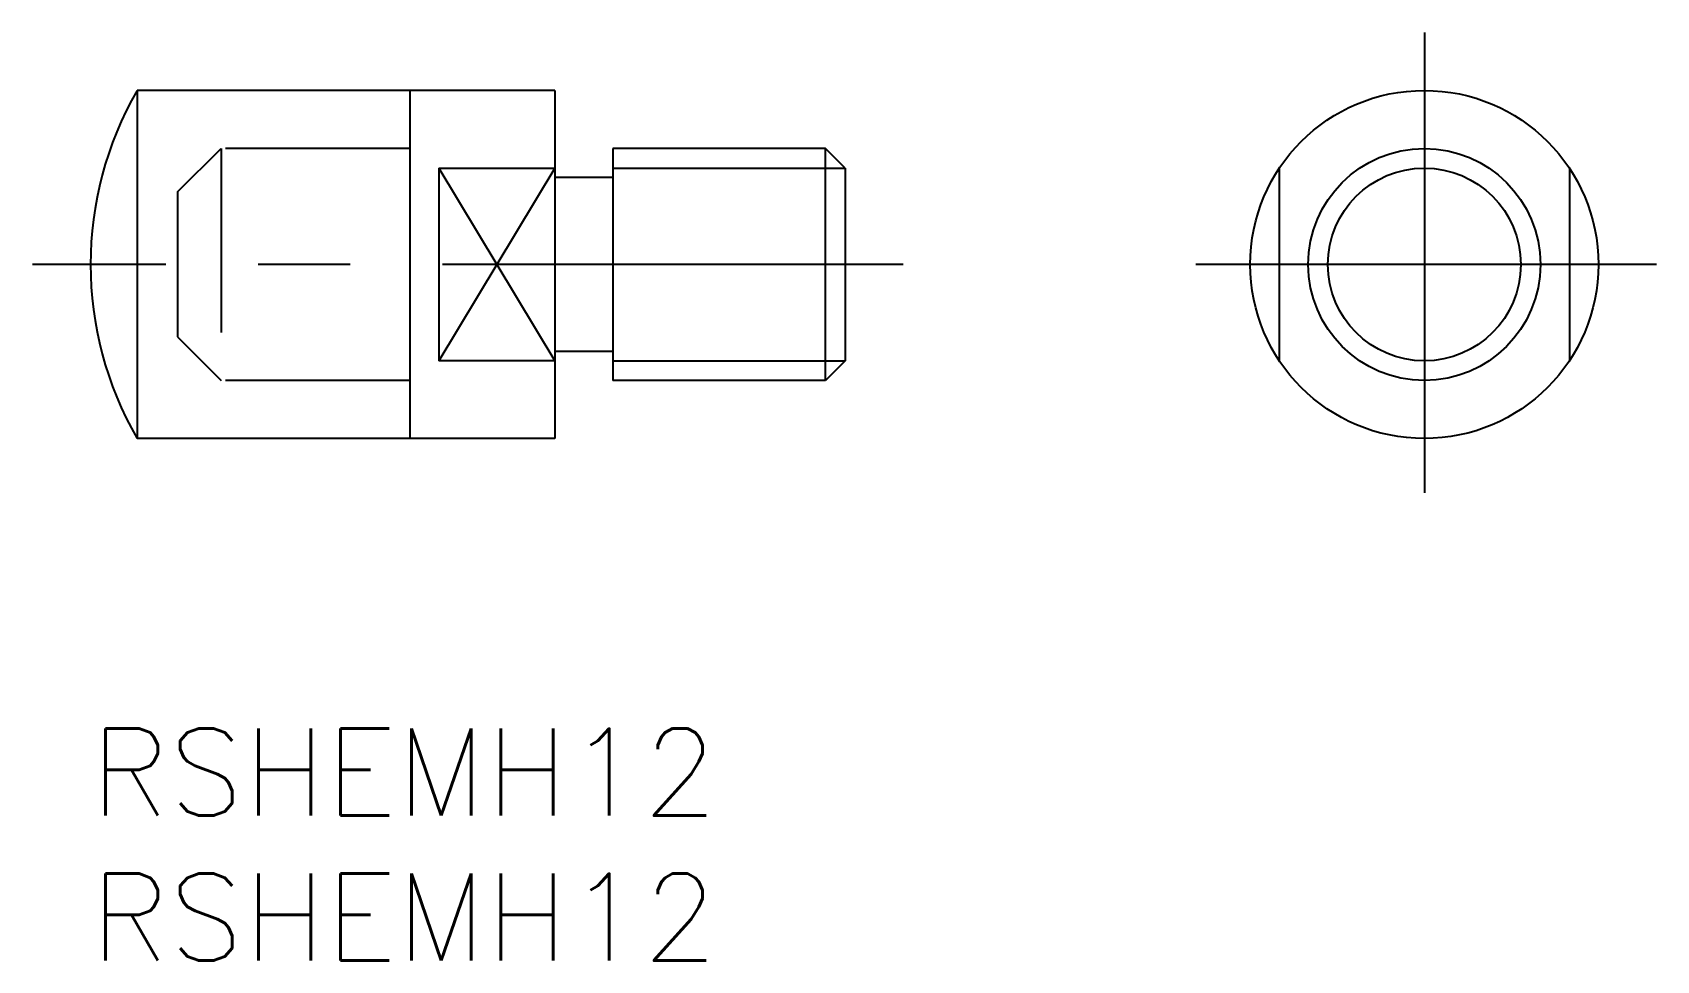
# Model space of a CAD drawing. Extents: x -2 to 54, y -8 to 24.
import ezdxf

# ---------------------------------------------------------------- set-up
doc = ezdxf.new("R2010")
doc.units = 0
doc.header["$LTSCALE"] = 0.5
doc.linetypes.add('CENTER', pattern=[50.8, 31.75, -6.35, 6.35, -6.35])
doc.linetypes.add('DASHED', pattern=[19.05, 12.7, -6.35])
for name, color, linetype in [('MSM_CENTER', 1, 'CENTER'), ('MSM_CONTINUOUS', 7, 'CONTINUOUS'), ('MSM_DASHED', 4, 'DASHED'), ('MSM_NARROW', 5, 'CONTINUOUS'), ('MSM_PART_NUMBER', 7, 'CONTINUOUS')]:
    doc.layers.add(name, color=color, linetype=linetype)
doc.styles.get("Standard").update_dxf_attribs({"font": 'txt.shx', "height": 3, "bigfont": 'bigfont.shx'})

# ---------------------------------------------------------------- blocks, each defined once
blk = doc.blocks.new('*U3')
at = {"layer": 'MSM_PART_NUMBER'}
blk.add_text('RSHEMH12', height=3, dxfattribs=at).set_placement((0, -3))
blk = doc.blocks.new('*U4')
at = {"layer": 'MSM_PART_NUMBER'}
blk.add_text('RSHEMH12', height=3, dxfattribs=at).set_placement((0, -8))

msp = doc.modelspace()

# ---------------------------------------------------------------- linework, layer by layer
at = {"layer": 'MSM_CENTER'}
for p, q in [((45.959, 24), (45.959, 8)), ((28, 16), (-2, 16)), ((53.959, 16), (37.959, 16))]:
    msp.add_line(p, q, dxfattribs=at)
at = {"layer": 'MSM_CONTINUOUS'}
for p, q in [((16, 22), (1.608, 22)), ((1.608, 22), (1.608, 10)), ((11, 22), (11, 10)), ((16, 22), (16, 10)), ((25.323, 20), (18, 20)), ((18, 20), (18, 12)), ((26, 19.323), (25.323, 20)), ((25.323, 12), (25.323, 20)), ((12, 19.317), (12, 12.683)), ((12, 19.317), (16, 19.317)), ((26, 19.323), (26, 12.677)), ((40.959, 19.317), (40.959, 12.683)), ((50.959, 19.317), (50.959, 12.683)), ((18, 19), (16, 19)), ((18, 13), (16, 13)), ((16, 12.683), (12, 12.683)), ((26, 12.677), (25.323, 12)), ((25.323, 12), (18, 12)), ((16, 10), (1.608, 10))]:
    msp.add_line(p, q, dxfattribs=at)
for radius in [6, 4]:
    msp.add_circle((45.959, 16), radius, dxfattribs=at)
msp.add_arc((12, 16), 12, 150, 210, dxfattribs=at)
at = {"layer": 'MSM_DASHED'}
for p, q in [((3, 18.5), (4.5, 20)), ((11, 20), (4.5, 20)), ((4.5, 20), (4.5, 12)), ((3, 18.5), (3, 13.5)), ((3, 13.5), (4.5, 12)), ((11, 12), (4.5, 12))]:
    msp.add_line(p, q, dxfattribs=at)
at = {"layer": 'MSM_NARROW'}
for p, q in [((12, 19.317), (16, 12.677)), ((16, 19.317), (12, 12.683)), ((18, 19.323), (26, 19.323)), ((18, 12.677), (26, 12.677))]:
    msp.add_line(p, q, dxfattribs=at)
msp.add_circle((45.959, 16), 3.324, dxfattribs=at)

# ---------------------------------------------------------------- block references
at = {"layer": 'MSM_CONTINUOUS'}
for name in ['*U3', '*U4']:
    msp.add_blockref(name, (0, 0), dxfattribs=at)

doc.saveas('drawing.dxf')
